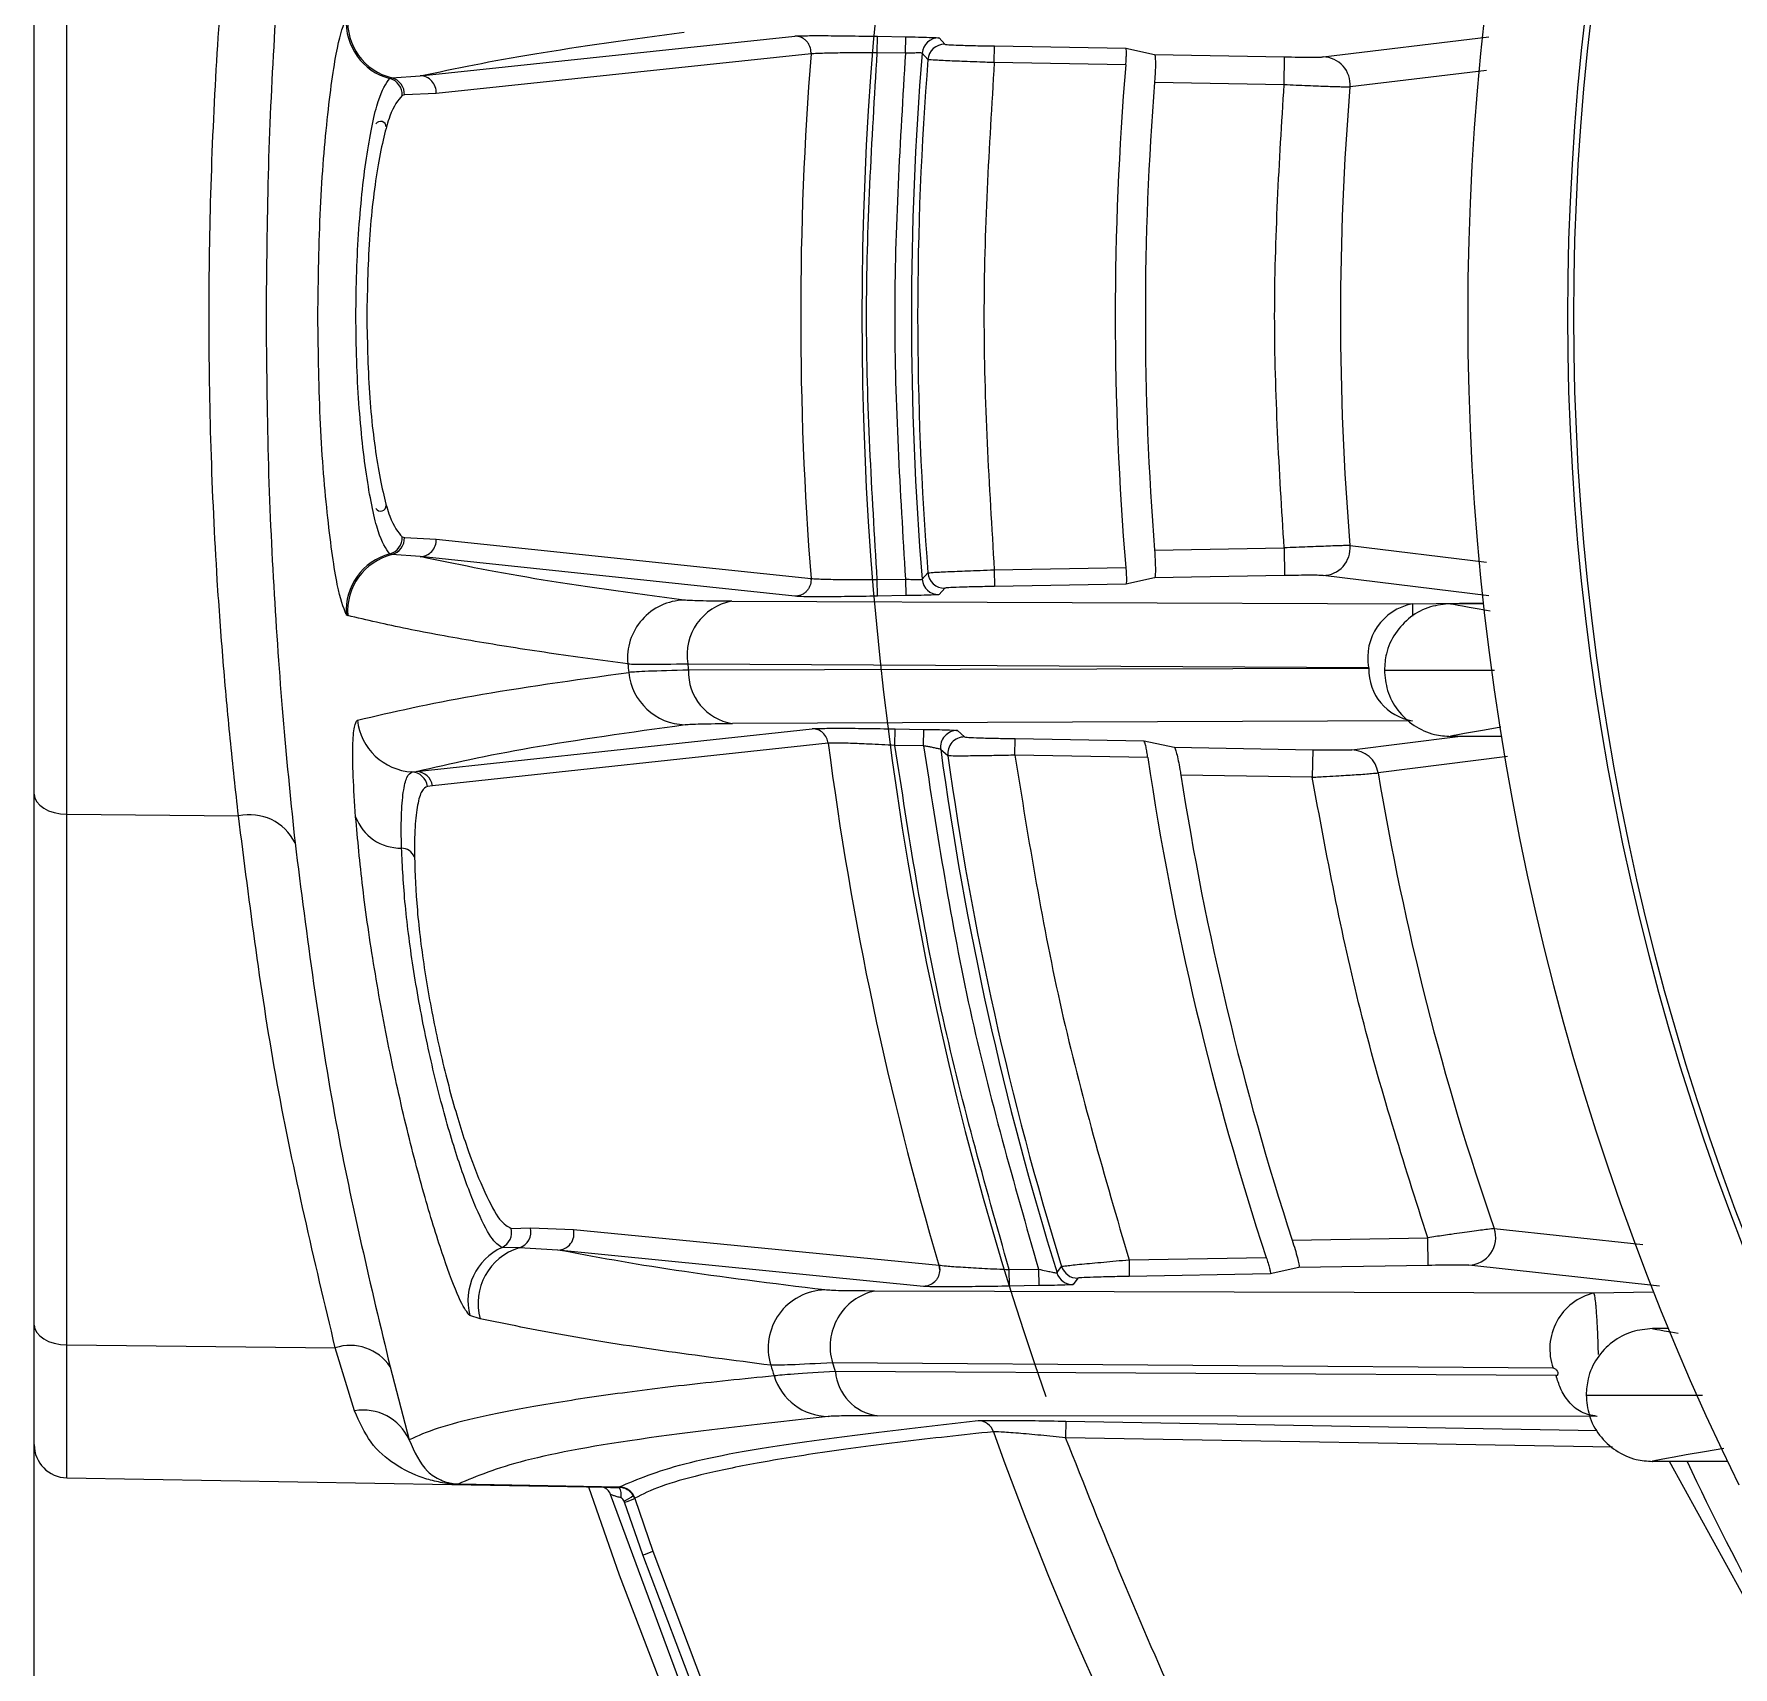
# Model space of a CAD drawing. Extents: x 6 to 134, y 3 to 97.
# Drawn here: x 125.146 to 126.683, y 40.295 to 41.772 of the extents above; entities that cross this region are included whole.
import ezdxf

# ---------------------------------------------------------------- set-up
doc = ezdxf.new("R2010")
doc.units = 0
doc.header["$MEASUREMENT"] = 0
doc.layers.add('OBJECT', color=7, linetype='CONTINUOUS')

msp = doc.modelspace()

# ---------------------------------------------------------------- linework, layer by layer
at = {"layer": 'OBJECT'}
for p, q in [((125.1466, 40.0165), (125.1466, 42.8801)), ((125.1761, 41.0662), (125.1761, 41.9668)), ((125.4956, 41.7339), (125.8346, 41.7698)), ((125.9091, 41.7547), (125.9093, 41.7697)), ((125.9093, 41.7697), (125.9348, 41.7692)), ((125.9346, 41.7543), (125.9348, 41.7692)), ((125.9649, 41.7682), (125.9701, 41.7624)), ((126.3123, 41.751), (126.4622, 41.7693)), ((125.8492, 41.7537), (125.5102, 41.718)), ((125.8492, 41.7537), (125.8493, 41.7548)), ((125.8492, 41.7548), (125.8492, 41.7537)), ((125.8492, 41.7537), (125.8492, 41.7537)), ((125.9346, 41.7543), (125.9091, 41.7547)), ((125.9549, 41.7486), (125.9496, 41.7544)), ((126.0149, 41.7459), (126.0151, 41.7609)), ((126.0151, 41.7609), (126.1339, 41.7588)), ((126.1339, 41.7588), (126.1597, 41.7531)), ((126.1597, 41.7531), (126.2775, 41.751)), ((126.277, 41.7261), (126.2775, 41.751)), ((125.4701, 41.7321), (125.4956, 41.7339)), ((126.1339, 41.7438), (126.0149, 41.7459)), ((126.4599, 41.7388), (126.3366, 41.7239)), ((125.4682, 41.7315), (125.4701, 41.7321)), ((125.5102, 41.718), (125.4814, 41.7166)), ((126.1598, 41.7281), (126.277, 41.7261)), ((125.4814, 41.7166), (125.4794, 41.7161)), ((125.4794, 41.3169), (125.4814, 41.3164)), ((125.4814, 41.3164), (125.5102, 41.315)), ((125.5102, 41.315), (125.8492, 41.2793)), ((126.1598, 41.3049), (126.277, 41.307)), ((126.277, 41.307), (126.2775, 41.282)), ((126.3366, 41.3091), (126.4599, 41.2942)), ((125.4701, 41.3009), (125.4682, 41.3015)), ((125.4956, 41.2991), (125.4701, 41.3009)), ((125.8346, 41.2632), (125.4956, 41.2991)), ((126.0149, 41.2871), (126.1339, 41.2892)), ((126.0149, 41.2871), (126.0151, 41.2721)), ((125.8493, 41.2782), (125.8492, 41.2793)), ((125.8492, 41.2793), (125.8492, 41.2782)), ((125.8492, 41.2793), (125.8492, 41.2793)), ((125.9091, 41.2783), (125.9346, 41.2788)), ((125.9093, 41.2633), (125.9091, 41.2783)), ((125.9346, 41.2788), (125.9348, 41.2638)), ((125.9496, 41.2786), (125.9549, 41.2844)), ((126.1339, 41.2742), (126.0151, 41.2721)), ((126.1597, 41.2799), (126.1339, 41.2742)), ((126.2775, 41.282), (126.1597, 41.2799)), ((126.4621, 41.2637), (126.3123, 41.282)), ((125.7774, 41.2587), (126.393, 41.2563)), ((125.9348, 41.2638), (125.9093, 41.2633)), ((125.9701, 41.2706), (125.9649, 41.2648)), ((126.393, 41.2563), (126.4571, 41.2574)), ((126.4572, 41.2565), (126.4277, 41.2565)), ((125.4289, 41.2468), (125.4302, 41.2458)), ((125.7377, 41.2021), (126.3534, 41.1987)), ((126.3535, 41.1979), (125.7383, 41.1965)), ((126.3677, 41.1965), (126.4672, 41.1965)), ((126.3931, 41.1506), (125.778, 41.1482)), ((125.4922, 41.1049), (125.8502, 41.1435)), ((125.9251, 41.1283), (125.9254, 41.1433)), ((125.9254, 41.1433), (125.9511, 41.1429)), ((125.9509, 41.1279), (125.9511, 41.1429)), ((125.9815, 41.1418), (125.9881, 41.136)), ((126.0335, 41.1195), (126.0337, 41.1345)), ((126.0337, 41.1345), (126.1503, 41.1324)), ((126.3381, 41.1244), (126.4341, 41.1365)), ((126.4733, 41.1365), (126.4277, 41.1365)), ((125.8647, 41.1304), (125.5067, 41.0918)), ((125.9509, 41.1279), (125.9251, 41.1283)), ((125.973, 41.119), (125.9664, 41.1248)), ((126.1538, 41.1174), (126.0335, 41.1195)), ((126.1503, 41.1324), (126.1776, 41.1267)), ((126.1776, 41.1267), (126.3029, 41.1245)), ((126.3029, 41.1245), (126.3024, 41.0995)), ((126.479, 41.1183), (126.3621, 41.1035)), ((125.4883, 41.1044), (125.4922, 41.1049)), ((125.5067, 41.0918), (125.5022, 41.0913)), ((126.3024, 41.0995), (126.1836, 41.1016)), ((125.1761, 41.0662), (125.3314, 41.0646)), ((125.1761, 40.5862), (125.1761, 41.0662)), ((125.578, 40.6916), (125.5954, 40.692)), ((125.5954, 40.692), (125.6344, 40.6906)), ((125.6344, 40.6906), (125.9649, 40.6583)), ((126.467, 40.6914), (126.6014, 40.6771)), ((125.5853, 40.674), (125.5697, 40.6743)), ((125.6202, 40.672), (125.5853, 40.674)), ((126.2843, 40.681), (126.4069, 40.6831)), ((126.4073, 40.6581), (126.4069, 40.6831)), ((125.9509, 40.6391), (125.6202, 40.672)), ((125.9655, 40.6541), (125.9649, 40.6584)), ((125.9649, 40.6583), (125.9649, 40.6584)), ((125.9649, 40.6583), (125.9655, 40.6541)), ((126.0716, 40.6514), (126.0758, 40.6572)), ((126.1368, 40.6632), (126.2608, 40.6653)), ((126.1368, 40.6632), (126.137, 40.6482)), ((126.4073, 40.6581), (126.2902, 40.6561)), ((126.6164, 40.6392), (126.444, 40.6582)), ((126.0284, 40.6543), (126.0549, 40.6548)), ((126.0286, 40.6393), (126.0284, 40.6543)), ((126.0549, 40.6548), (126.0551, 40.6398)), ((126.0904, 40.6466), (126.0862, 40.6408)), ((126.2645, 40.6504), (126.137, 40.6482)), ((126.2902, 40.6561), (126.2645, 40.6504)), ((126.5571, 40.6331), (125.9066, 40.6349)), ((126.0551, 40.6398), (126.0286, 40.6393)), ((126.6111, 40.634), (126.5571, 40.6331)), ((125.5499, 40.6099), (125.5407, 40.6127)), ((126.6245, 40.6009), (126.6102, 40.6009)), ((125.1761, 40.5862), (125.4189, 40.5836)), ((125.1761, 40.466), (125.1761, 40.5862)), ((125.4363, 40.5265), (125.4189, 40.5836)), ((125.4685, 40.5664), (125.4856, 40.5004)), ((126.5203, 40.5652), (125.8686, 40.5701)), ((126.523, 40.5586), (125.8712, 40.5622)), ((126.5502, 40.5409), (126.6554, 40.5409)), ((126.56, 40.5216), (125.9091, 40.5221)), ((126.0797, 40.5173), (126.0794, 40.5023)), ((126.0797, 40.5173), (126.5601, 40.5089)), ((126.574, 40.4937), (126.0794, 40.5023)), ((126.6778, 40.4809), (126.6102, 40.4809)), ((126.785, 40.1907), (126.6255, 40.4809)), ((125.1761, 40.466), (125.6636, 40.4575)), ((125.53, 40.4604), (125.6759, 40.4578)), ((125.6759, 40.4577), (125.53, 40.4603)), ((125.6757, 40.4573), (125.6759, 40.4577)), ((125.6759, 40.4578), (125.6759, 40.4577)), ((125.7335, 40.2733), (125.6678, 40.451)), ((125.6805, 40.4439), (125.6801, 40.4449)), ((125.6971, 40.3963), (125.6805, 40.4439)), ((125.6897, 40.4472), (125.6884, 40.45)), ((125.6898, 40.4476), (125.6897, 40.4472)), ((125.6897, 40.4472), (125.7062, 40.3997)), ((125.6898, 40.4476), (125.6898, 40.4476)), ((125.7423, 40.2769), (125.6971, 40.3963)), ((125.7062, 40.3997), (125.7511, 40.2806))]:
    msp.add_line(p, q, dxfattribs=at)
at = {"layer": 'OBJECT', "flags": 128}
for points in [[(126.4632, 41.2498), (126.4535, 41.2515), (126.4443, 41.2532), (126.4382, 41.2543), (126.4343, 41.255), (126.4317, 41.2555), (126.4301, 41.2558), (126.4291, 41.2561), (126.4284, 41.2562), (126.428, 41.2563), (126.4278, 41.2564), (126.4276, 41.2564), (126.4276, 41.2564), (126.4275, 41.2565), (126.4275, 41.2565), (126.4275, 41.2565), (126.4276, 41.2565), (126.4276, 41.2565), (126.4276, 41.2565), (126.4276, 41.2565), (126.4276, 41.2565), (126.4276, 41.2565), (126.4276, 41.2565), (126.4277, 41.2565), (126.4277, 41.2565), (126.4277, 41.2565), (126.4277, 41.2565), (126.4277, 41.2565)], [(126.4729, 41.1449), (126.4582, 41.1423), (126.4473, 41.1404), (126.4402, 41.1391), (126.4356, 41.1382), (126.4326, 41.1377), (126.4306, 41.1373), (126.4294, 41.137), (126.4286, 41.1368), (126.4281, 41.1367), (126.4279, 41.1367), (126.4277, 41.1366), (126.4276, 41.1366), (126.4276, 41.1365), (126.4275, 41.1365), (126.4275, 41.1365), (126.4275, 41.1365), (126.4276, 41.1365), (126.4276, 41.1365), (126.4276, 41.1365), (126.4276, 41.1365), (126.4276, 41.1365), (126.4276, 41.1365), (126.4277, 41.1365), (126.4277, 41.1365), (126.4277, 41.1365), (126.4277, 41.1365), (126.4277, 41.1365)], [(125.1466, 41.0842), (125.1472, 41.0807), (125.1489, 41.0774), (125.1516, 41.0743), (125.1552, 41.0716), (125.1597, 41.0693), (125.1648, 41.0677), (125.1703, 41.0666), (125.1761, 41.0662)], [(125.1466, 40.6042), (125.1472, 40.6007), (125.1489, 40.5974), (125.1516, 40.5943), (125.1552, 40.5916), (125.1597, 40.5893), (125.1648, 40.5877), (125.1703, 40.5866), (125.1761, 40.5862)], [(126.6334, 40.5964), (126.6267, 40.5976), (126.6207, 40.5987), (126.6167, 40.5994), (126.6142, 40.5999), (126.6126, 40.6002), (126.6115, 40.6004), (126.6109, 40.6006), (126.6105, 40.6007), (126.6102, 40.6008), (126.6101, 40.6008), (126.61, 40.6008), (126.61, 40.6008), (126.61, 40.6009), (126.61, 40.6009), (126.61, 40.6009), (126.61, 40.6009), (126.61, 40.6009), (126.6101, 40.6009), (126.6101, 40.6009), (126.6101, 40.6009), (126.6101, 40.6009), (126.6101, 40.6009), (126.6101, 40.6009), (126.6101, 40.6009), (126.6102, 40.6009), (126.6102, 40.6009)], [(126.6746, 40.4925), (126.6572, 40.4895), (126.6406, 40.4867), (126.6298, 40.4847), (126.6227, 40.4835), (126.618, 40.4826), (126.615, 40.482), (126.6131, 40.4817), (126.6119, 40.4814), (126.6111, 40.4812), (126.6106, 40.4811), (126.6103, 40.481), (126.6102, 40.481), (126.6101, 40.481), (126.61, 40.4809), (126.61, 40.4809), (126.61, 40.4809), (126.61, 40.4809), (126.61, 40.4809), (126.61, 40.4809), (126.6101, 40.4809), (126.6101, 40.4809), (126.6101, 40.4809), (126.6101, 40.4809), (126.6101, 40.4809), (126.6101, 40.4809), (126.6101, 40.4809), (126.6102, 40.4809), (126.6102, 40.4809)], [(125.7156, 40.2739), (125.676, 40.3781), (125.6483, 40.4577)]]:
    msp.add_lwpolyline(points, dxfattribs=at)
at = {"layer": 'OBJECT'}
for centre, radius, start, end in [((128.8461, 41.517), 2.3128, 152.557, 207.443), ((128.8461, 41.517), 2.3074, 152.557, 207.443), ((128.8461, 41.517), 2.4031, 153.8964, 206.1036), ((128.8466, 41.5165), 2.9515, 160.6731, 199.3269), ((125.4815, 41.7825), 0.0527, 175.9382, 255.478), ((125.4826, 41.7831), 0.0525, 175.5223, 256.2381), ((125.9646, 41.7532), 0.015, 89.0187, 175.2858), ((128.8466, 41.5165), 3.0068, 175.4759, 184.5241), ((128.8466, 41.5165), 3.0068, 175.4759, 184.5241), ((128.8466, 41.5165), 2.9067, 175.3046, 184.6954), ((128.8466, 41.5165), 2.901, 175.4106, 184.5894), ((125.9698, 41.7474), 0.015, 89.0188, 175.3917), ((126.3117, 41.726), 0.025, 355.2586, 88.6234), ((125.4952, 41.719), 0.015, 356.4749, 88.5435), ((128.8466, 41.5165), 2.7223, 175.2106, 184.7894), ((125.4643, 41.7169), 0.0151, 357.1816, 74.829), ((125.4664, 41.7175), 0.015, 356.4507, 75.914), ((128.8466, 41.5165), 2.6951, 175.497, 184.503), ((128.8466, 41.5165), 2.5186, 175.2757, 184.7243), ((125.4599, 41.6877), 0.005, 0, 147.4319), ((125.4599, 41.3453), 0.005, 212.5681, 0), ((125.4643, 41.3161), 0.0151, 285.171, 2.8184), ((125.4664, 41.3155), 0.015, 284.086, 3.5493), ((125.4952, 41.314), 0.015, 271.4565, 3.5251), ((126.3117, 41.307), 0.025, 271.3766, 4.7414), ((125.4815, 41.2505), 0.0527, 104.522, 184.0618), ((125.4826, 41.2499), 0.0525, 103.7619, 184.4777), ((125.9646, 41.2798), 0.015, 184.7142, 270.9813), ((125.9698, 41.2856), 0.015, 184.6083, 270.9812), ((125.7357, 41.2073), 0.0525, 91.3644, 185.6755), ((125.7863, 41.2103), 0.0492, 100.3884, 189.5394), ((126.4021, 41.2077), 0.0495, 100.6002, 190.4822), ((128.8466, 41.5165), 3.1787, 185.6762, 185.8165), ((128.8466, 41.5165), 3.1248, 185.7738, 185.8783), ((125.7854, 41.1947), 0.0471, 177.8395, 260.9475), ((126.4003, 41.1969), 0.0468, 178.7192, 261.0743), ((125.7364, 41.1995), 0.0524, 185.6748, 268.6971), ((125.4912, 41.1568), 0.0525, 186.1134, 266.8307), ((125.9813, 41.1268), 0.015, 89.0247, 187.7194), ((125.9878, 41.121), 0.015, 89.0248, 187.8511), ((128.8466, 41.5165), 3.0068, 187.3777, 196.5831), ((128.8466, 41.5165), 3.0068, 187.3777, 196.5831), ((128.8466, 41.5165), 2.9067, 187.7442, 197.3155), ((128.8466, 41.5165), 2.901, 187.876, 197.2309), ((126.3375, 41.0995), 0.0249, 9.2356, 88.6976), ((125.4874, 41.0895), 0.0149, 6.984, 86.563), ((125.4919, 41.0899), 0.0149, 6.9991, 88.6154), ((128.8466, 41.5165), 2.7223, 188.4312, 198.2199), ((128.8466, 41.5165), 2.5186, 189.4377, 199.1243), ((128.8466, 41.5165), 2.6951, 188.8556, 198.0596), ((125.3415, 41.02), 0.0457, 26.2357, 102.7698), ((125.4779, 41.0788), 0.0433, 200.2317, 271.1563), ((125.4783, 41.0221), 0.0134, 24.0684, 87.8148), ((125.5634, 40.688), 0.015, 294.9112, 14.0509), ((125.5808, 40.6884), 0.015, 287.3194, 14.1892), ((125.6198, 40.6869), 0.015, 271.5632, 14.2876), ((126.4434, 40.6833), 0.025, 271.5012, 18.9277), ((125.5915, 40.6264), 0.0526, 114.466, 195.1019), ((125.6006, 40.6237), 0.0526, 106.946, 195.2621), ((126.0901, 40.6616), 0.015, 197.2453, 270.9857), ((126.0859, 40.6558), 0.015, 197.33, 270.9857), ((125.8629, 40.5834), 0.0525, 91.4583, 197.2011), ((125.9176, 40.5849), 0.0512, 102.3925, 196.906), ((126.5692, 40.5826), 0.0519, 103.4064, 199.6374), ((125.4324, 40.5427), 0.0431, 33.2467, 108.3211), ((128.8466, 41.5165), 3.1787, 197.364, 197.5454), ((128.8466, 41.5165), 3.1248, 197.6308, 197.7829), ((125.8657, 40.5737), 0.0523, 197.2327, 268.7602), ((125.9153, 40.566), 0.0443, 184.981, 261.9458), ((125.4442, 40.4819), 0.0454, 24.1451, 100.0652), ((126, 40.5028), 0.0149, 19.2765, 88.7721), ((128.8466, 41.5165), 3.0068, 199.6027, 266.1975), ((125.1766, 40.496), 0.03, 180, 269), ((128.8466, 41.5165), 2.4363, 205.1561, 212.7431), ((125.5265, 40.4603), 0.00343, 359.3626, 0.6374), ((125.6584, 40.4478), 0.00997, 18.5647, 76.7244), ((125.6629, 40.4502), 0.0147, 350.9733, 29.3085), ((125.6756, 40.4428), 0.015, 18.7112, 88.9754), ((125.6756, 40.4427), 0.015, 18.8099, 88.9938), ((125.6086, 40.5709), 0.1449, 299.5825, 303.4173), ((125.61, 40.6592), 0.2265, 288.1536, 290.5988), ((125.6265, 40.6015), 0.217, 288.9927, 291.5462)]:
    msp.add_arc(centre, radius, start, end, dxfattribs=at)
for points, knots in [([(125.3825, 41.9928), (125.3789, 41.9577), (125.3717, 41.8873), (125.3632, 41.7689), (125.3574, 41.6445), (125.3567, 41.5592), (125.3563, 41.5165)], [0, 0, 0, 0, 0.2502293, 0.5008815, 0.7498238, 1, 1, 1, 1]), ([(125.3314, 41.0646), (125.3288, 41.0876), (125.3239, 41.1321), (125.3174, 41.204), (125.311, 41.2912), (125.3061, 41.3956), (125.3041, 41.516), (125.3061, 41.6365), (125.3116, 41.7546), (125.3204, 41.868), (125.3277, 41.935), (125.3314, 41.9684)], [0, 0, 0, 0, 0.08716, 0.168378, 0.249872, 0.377197, 0.499566, 0.621999, 0.749352, 0.874781, 1, 1, 1, 1]), ([(125.4031, 41.5165), (125.4036, 41.5498), (125.4046, 41.6165), (125.4118, 41.7025), (125.421, 41.7664), (125.4263, 41.7796), (125.4289, 41.7862)], [0, 0, 0, 0, 0.2499296, 0.4998857, 0.7499187, 1, 1, 1, 1]), ([(125.4956, 41.7339), (125.5276, 41.7406), (125.5917, 41.754), (125.6869, 41.7669), (125.7344, 41.7733)], [0, 0, 0, 0, 0.500229, 1, 1, 1, 1]), ([(125.8346, 41.7698), (125.8367, 41.77), (125.8408, 41.7702), (125.8584, 41.7703), (125.882, 41.7701), (125.9002, 41.7698), (125.9093, 41.7697)], [0, 0, 0, 0, 0.249768, 0.499525, 0.74928, 1, 1, 1, 1]), ([(125.8492, 41.7548), (125.849, 41.7567), (125.8487, 41.7596), (125.8469, 41.7631), (125.845, 41.7655), (125.8426, 41.7674), (125.8393, 41.7693), (125.8364, 41.7696), (125.8346, 41.7698)], [0, 0, 0, 0, 0.242728, 0.372403, 0.504163, 0.635317, 0.763246, 1, 1, 1, 1]), ([(125.9348, 41.7692), (125.9387, 41.7692), (125.9465, 41.769), (125.9564, 41.7687), (125.9633, 41.7684), (125.9643, 41.7683), (125.9649, 41.7682)], [0, 0, 0, 0, 0.250044, 0.499886, 0.749259, 1, 1, 1, 1]), ([(125.9091, 41.7547), (125.9018, 41.7547), (125.8872, 41.7547), (125.868, 41.7545), (125.854, 41.7541), (125.8507, 41.7538), (125.8492, 41.7537)], [0, 0, 0, 0, 0.250493, 0.500021, 0.76271, 1, 1, 1, 1]), ([(125.9496, 41.7544), (125.9494, 41.7545), (125.9489, 41.7546), (125.9455, 41.7546), (125.9415, 41.7545), (125.9378, 41.7544), (125.9357, 41.7543), (125.9346, 41.7543)], [0, 0, 0, 0, 0.247049, 0.499453, 0.726375, 0.857452, 1, 1, 1, 1]), ([(126.0149, 41.7459), (126.0105, 41.746), (126.0021, 41.7463), (125.9873, 41.7469), (125.9714, 41.7475), (125.9579, 41.7482), (125.9559, 41.7485), (125.9549, 41.7486)], [0, 0, 0, 0, 0.140047, 0.270376, 0.500938, 0.75227, 1, 1, 1, 1]), ([(125.9701, 41.7624), (125.9709, 41.7623), (125.9724, 41.7621), (125.9828, 41.7616), (125.9976, 41.7612), (126.0093, 41.761), (126.0151, 41.7609)], [0, 0, 0, 0, 0.249981, 0.499765, 0.749448, 1, 1, 1, 1]), ([(126.1339, 41.7438), (126.134, 41.7455), (126.1342, 41.7488), (126.1344, 41.7533), (126.1344, 41.7567), (126.1342, 41.7585), (126.134, 41.7587), (126.1339, 41.7588)], [0, 0, 0, 0, 0.216296, 0.432618, 0.648381, 0.864066, 1, 1, 1, 1]), ([(126.1597, 41.7531), (126.1599, 41.7528), (126.1604, 41.7521), (126.1606, 41.7477), (126.1606, 41.7413), (126.1603, 41.7343), (126.1599, 41.7298), (126.1598, 41.7281)], [0, 0, 0, 0, 0.216943, 0.433921, 0.650102, 0.865822, 1, 1, 1, 1]), ([(126.2775, 41.751), (126.2817, 41.751), (126.2902, 41.7508), (126.3011, 41.7508), (126.3094, 41.7508), (126.3113, 41.7509), (126.3123, 41.751)], [0, 0, 0, 0, 0.250009, 0.499959, 0.749586, 1, 1, 1, 1]), ([(125.4682, 41.3015), (125.4647, 41.3064), (125.4577, 41.3163), (125.4472, 41.3668), (125.4395, 41.4357), (125.4367, 41.5166), (125.4395, 41.5974), (125.4472, 41.6663), (125.4578, 41.7167), (125.4647, 41.7266), (125.4682, 41.7315)], [0, 0, 0, 0, 0.125649, 0.250726, 0.375502, 0.500091, 0.624668, 0.749422, 0.874515, 1, 1, 1, 1]), ([(126.277, 41.7261), (126.2843, 41.7257), (126.2988, 41.7251), (126.3174, 41.7244), (126.3316, 41.724), (126.3349, 41.7239), (126.3366, 41.7239)], [0, 0, 0, 0, 0.249952, 0.499907, 0.745029, 1, 1, 1, 1]), ([(125.4794, 41.7161), (125.4756, 41.7117), (125.4682, 41.7029), (125.4573, 41.6563), (125.449, 41.5921), (125.4479, 41.5417), (125.4474, 41.5165)], [0, 0, 0, 0, 0.2506808, 0.5009351, 0.7506454, 1, 1, 1, 1]), ([(125.3563, 41.5165), (125.3567, 41.4739), (125.3574, 41.3885), (125.3632, 41.2641), (125.3717, 41.1455), (125.3789, 41.0753), (125.3825, 41.0402)], [0, 0, 0, 0, 0.249549, 0.499969, 0.749833, 1, 1, 1, 1]), ([(125.4289, 41.2468), (125.4262, 41.2534), (125.421, 41.2666), (125.4118, 41.3306), (125.4046, 41.4166), (125.4036, 41.4832), (125.4031, 41.5165)], [0, 0, 0, 0, 0.250566, 0.500351, 0.750175, 1, 1, 1, 1]), ([(125.4474, 41.5165), (125.4479, 41.4913), (125.449, 41.4409), (125.4573, 41.3767), (125.4681, 41.3302), (125.4756, 41.3213), (125.4794, 41.3169)], [0, 0, 0, 0, 0.2492908, 0.4989524, 0.7490839, 1, 1, 1, 1]), ([(126.1598, 41.3049), (126.16, 41.3021), (126.1604, 41.2965), (126.1606, 41.289), (126.1606, 41.2834), (126.1602, 41.2804), (126.1599, 41.28), (126.1597, 41.2799)], [0, 0, 0, 0, 0.216322, 0.432667, 0.648513, 0.864294, 1, 1, 1, 1]), ([(126.3366, 41.3091), (126.3351, 41.3091), (126.3319, 41.3091), (126.3179, 41.3086), (126.2988, 41.3079), (126.2843, 41.3073), (126.277, 41.307)], [0, 0, 0, 0, 0.235024, 0.499888, 0.74993, 1, 1, 1, 1]), ([(125.7344, 41.2597), (125.6869, 41.2662), (125.5917, 41.279), (125.5276, 41.2924), (125.4956, 41.2991)], [0, 0, 0, 0, 0.499771, 1, 1, 1, 1]), ([(125.9549, 41.2844), (125.9559, 41.2845), (125.9579, 41.2848), (125.9715, 41.2855), (125.9874, 41.2861), (126.0022, 41.2867), (126.0105, 41.287), (126.0149, 41.2871)], [0, 0, 0, 0, 0.247956, 0.499511, 0.729887, 0.860094, 1, 1, 1, 1]), ([(126.1339, 41.2892), (126.134, 41.2875), (126.1342, 41.2842), (126.1344, 41.2797), (126.1344, 41.2763), (126.1342, 41.2745), (126.134, 41.2743), (126.1339, 41.2742)], [0, 0, 0, 0, 0.216296, 0.432617, 0.64838, 0.864065, 1, 1, 1, 1]), ([(125.8493, 41.2782), (125.8491, 41.2763), (125.8487, 41.2734), (125.8469, 41.2699), (125.845, 41.2675), (125.8426, 41.2656), (125.8393, 41.2637), (125.8365, 41.2634), (125.8346, 41.2632)], [0, 0, 0, 0, 0.242732, 0.372412, 0.504175, 0.635331, 0.763259, 1, 1, 1, 1]), ([(125.8492, 41.2793), (125.8507, 41.2792), (125.854, 41.2789), (125.868, 41.2785), (125.8872, 41.2783), (125.9018, 41.2783), (125.9091, 41.2783)], [0, 0, 0, 0, 0.237322, 0.500074, 0.750006, 1, 1, 1, 1]), ([(125.9346, 41.2788), (125.9357, 41.2787), (125.9378, 41.2786), (125.9415, 41.2785), (125.9455, 41.2784), (125.9489, 41.2784), (125.9494, 41.2785), (125.9496, 41.2786)], [0, 0, 0, 0, 0.142656, 0.273844, 0.500996, 0.753142, 1, 1, 1, 1]), ([(126.0151, 41.2721), (126.0093, 41.272), (125.9976, 41.2718), (125.9828, 41.2714), (125.9724, 41.2709), (125.9709, 41.2707), (125.9701, 41.2706)], [0, 0, 0, 0, 0.2499947, 0.4997873, 0.749466, 1, 1, 1, 1]), ([(126.3123, 41.282), (126.3113, 41.2821), (126.3094, 41.2822), (126.3012, 41.2822), (126.2902, 41.2822), (126.2817, 41.282), (126.2775, 41.282)], [0, 0, 0, 0, 0.249996, 0.499942, 0.749548, 1, 1, 1, 1]), ([(125.7774, 41.2587), (125.7666, 41.2588), (125.7452, 41.259), (125.738, 41.2595), (125.7344, 41.2597)], [0, 0, 0, 0, 0.501585, 1, 1, 1, 1]), ([(125.9093, 41.2633), (125.9002, 41.2632), (125.882, 41.2629), (125.8584, 41.2627), (125.8408, 41.2628), (125.8367, 41.263), (125.8346, 41.2632)], [0, 0, 0, 0, 0.250086, 0.50011, 0.750077, 1, 1, 1, 1]), ([(125.9649, 41.2648), (125.9644, 41.2647), (125.9633, 41.2646), (125.9564, 41.2643), (125.9465, 41.264), (125.9387, 41.2638), (125.9348, 41.2638)], [0, 0, 0, 0, 0.250028, 0.49986, 0.749222, 1, 1, 1, 1]), ([(126.4277, 41.2565), (126.4215, 41.2559), (126.4085, 41.2548), (126.3907, 41.2451), (126.3768, 41.2303), (126.3689, 41.2131), (126.368, 41.2014), (126.3677, 41.1965)], [0, 0, 0, 0, 0.1983398, 0.4129718, 0.6270882, 0.8431282, 1, 1, 1, 1]), ([(126.393, 41.2563), (126.393, 41.2559), (126.3931, 41.255), (126.3931, 41.2507), (126.3931, 41.2467), (126.3932, 41.2452)], [0, 0, 0, 0, 0.409023, 0.788596, 1, 1, 1, 1]), ([(125.6835, 41.2021), (125.6592, 41.2054), (125.6093, 41.2121), (125.543, 41.2226), (125.4811, 41.2339), (125.4474, 41.2418), (125.4302, 41.2458)], [0, 0, 0, 0, 0.22962, 0.472827, 0.72962, 1, 1, 1, 1]), ([(125.6835, 41.2021), (125.6879, 41.2019), (125.6968, 41.2016), (125.7239, 41.202), (125.7377, 41.2021)], [0, 0, 0, 0, 0.4885277, 1, 1, 1, 1]), ([(125.7383, 41.1965), (125.7247, 41.1961), (125.6976, 41.1954), (125.6887, 41.1947), (125.6843, 41.1944)], [0, 0, 0, 0, 0.5034059, 1, 1, 1, 1]), ([(126.3534, 41.1987), (126.3535, 41.1987), (126.3535, 41.1986), (126.3536, 41.1986), (126.3537, 41.1985), (126.3537, 41.1984), (126.3538, 41.1983), (126.3538, 41.1982), (126.3538, 41.1982), (126.3538, 41.1981), (126.3537, 41.198), (126.3537, 41.198), (126.3536, 41.1979), (126.3536, 41.1979), (126.3535, 41.1979)], [0, 0, 0, 0, 0.148715, 0.270423, 0.325985, 0.381078, 0.499318, 0.560288, 0.614892, 0.666468, 0.718939, 0.776042, 0.840716, 1, 1, 1, 1]), ([(126.3677, 41.1965), (126.3683, 41.1903), (126.3694, 41.1773), (126.3791, 41.1596), (126.3939, 41.1456), (126.4111, 41.1377), (126.4228, 41.1369), (126.4277, 41.1365)], [0, 0, 0, 0, 0.19834, 0.412972, 0.627088, 0.843128, 1, 1, 1, 1]), ([(125.439, 41.1512), (125.471, 41.1587), (125.5346, 41.1734), (125.6346, 41.1874), (125.6843, 41.1944)], [0, 0, 0, 0, 0.50338, 1, 1, 1, 1]), ([(125.4373, 41.0638), (125.4364, 41.0766), (125.4348, 41.102), (125.4346, 41.129), (125.4359, 41.1472), (125.438, 41.1499), (125.439, 41.1512)], [0, 0, 0, 0, 0.251428, 0.50031, 0.75055, 1, 1, 1, 1]), ([(125.4922, 41.1049), (125.5238, 41.1121), (125.5871, 41.1265), (125.6858, 41.1403), (125.7352, 41.1472)], [0, 0, 0, 0, 0.499931, 1, 1, 1, 1]), ([(125.7352, 41.1472), (125.7388, 41.1474), (125.7458, 41.1479), (125.7673, 41.1481), (125.778, 41.1482)], [0, 0, 0, 0, 0.501551, 1, 1, 1, 1]), ([(125.8502, 41.1435), (125.8523, 41.1436), (125.8564, 41.1438), (125.8742, 41.1439), (125.8979, 41.1438), (125.9162, 41.1435), (125.9254, 41.1433)], [0, 0, 0, 0, 0.249736, 0.499485, 0.749259, 1, 1, 1, 1]), ([(125.8647, 41.1304), (125.8643, 41.1321), (125.8635, 41.1356), (125.8601, 41.1399), (125.8555, 41.1429), (125.8519, 41.1433), (125.8502, 41.1435)], [0, 0, 0, 0, 0.241914, 0.5, 0.758086, 1, 1, 1, 1]), ([(125.9511, 41.1429), (125.955, 41.1428), (125.9629, 41.1427), (125.9728, 41.1424), (125.9799, 41.1421), (125.981, 41.1419), (125.9815, 41.1418)], [0, 0, 0, 0, 0.250073, 0.499952, 0.749382, 1, 1, 1, 1]), ([(125.9881, 41.136), (125.9889, 41.1359), (125.9905, 41.1357), (126.0011, 41.1352), (126.0161, 41.1348), (126.0278, 41.1346), (126.0337, 41.1345)], [0, 0, 0, 0, 0.249936, 0.49971, 0.749414, 1, 1, 1, 1]), ([(125.9251, 41.1283), (125.917, 41.1287), (125.9024, 41.1295), (125.8835, 41.1303), (125.8696, 41.1306), (125.8663, 41.1305), (125.8647, 41.1304)], [0, 0, 0, 0, 0.275543, 0.500051, 0.755367, 1, 1, 1, 1]), ([(125.9664, 41.1248), (125.9661, 41.1249), (125.9658, 41.1251), (125.9637, 41.1255), (125.9614, 41.126), (125.9584, 41.1266), (125.9547, 41.1273), (125.9522, 41.1277), (125.9509, 41.1279)], [0, 0, 0, 0, 0.237394, 0.365479, 0.499845, 0.685089, 0.826416, 1, 1, 1, 1]), ([(126.0335, 41.1195), (126.0285, 41.1194), (126.0206, 41.1192), (126.0058, 41.119), (125.9932, 41.1188), (125.983, 41.1187), (125.9754, 41.1188), (125.9739, 41.1189), (125.973, 41.119)], [0, 0, 0, 0, 0.160615, 0.251042, 0.500138, 0.632037, 0.759464, 1, 1, 1, 1]), ([(126.1538, 41.1174), (126.1535, 41.1191), (126.153, 41.1225), (126.1521, 41.1271), (126.1512, 41.1305), (126.1506, 41.1322), (126.1504, 41.1324), (126.1503, 41.1324)], [0, 0, 0, 0, 0.220977, 0.441916, 0.66351, 0.883731, 1, 1, 1, 1]), ([(126.1776, 41.1267), (126.1779, 41.1264), (126.1785, 41.1257), (126.1798, 41.1212), (126.1813, 41.1148), (126.1826, 41.1078), (126.1833, 41.1033), (126.1836, 41.1016)], [0, 0, 0, 0, 0.215818, 0.431529, 0.649866, 0.870927, 1, 1, 1, 1]), ([(126.3029, 41.1245), (126.3071, 41.1244), (126.3156, 41.1243), (126.3268, 41.1242), (126.3351, 41.1243), (126.3371, 41.1244), (126.3381, 41.1244)], [0, 0, 0, 0, 0.250059, 0.50002, 0.749737, 1, 1, 1, 1]), ([(125.4788, 41.0355), (125.4786, 41.0457), (125.4784, 41.0658), (125.4802, 41.0871), (125.4835, 41.1013), (125.4867, 41.1034), (125.4883, 41.1044)], [0, 0, 0, 0, 0.251034, 0.499842, 0.750237, 1, 1, 1, 1]), ([(126.3024, 41.0995), (126.3068, 41.0998), (126.315, 41.1003), (126.3289, 41.1011), (126.3438, 41.102), (126.3573, 41.103), (126.3605, 41.1034), (126.3621, 41.1035)], [0, 0, 0, 0, 0.150499, 0.284211, 0.500576, 0.757156, 1, 1, 1, 1]), ([(125.5022, 41.0913), (125.5005, 41.0904), (125.4969, 41.0885), (125.4931, 41.0754), (125.4907, 41.0557), (125.4905, 41.037), (125.4905, 41.0276)], [0, 0, 0, 0, 0.249686, 0.500038, 0.748854, 1, 1, 1, 1]), ([(125.4189, 40.5836), (125.4, 40.6631), (125.362, 40.8225), (125.3416, 40.9838), (125.3314, 41.0646)], [0, 0, 0, 0, 0.498789, 1, 1, 1, 1]), ([(125.5407, 40.6127), (125.5382, 40.6157), (125.5331, 40.6217), (125.519, 40.658), (125.5024, 40.7099), (125.4847, 40.7756), (125.468, 40.8497), (125.4538, 40.9267), (125.4429, 41.0019), (125.4392, 41.0432), (125.4373, 41.0638)], [0, 0, 0, 0, 0.125398, 0.250033, 0.374937, 0.500006, 0.625107, 0.75017, 0.875155, 1, 1, 1, 1]), ([(125.3825, 41.0402), (125.3933, 40.9554), (125.4135, 40.7966), (125.451, 40.6396), (125.4685, 40.5664)], [0, 0, 0, 0, 0.533731, 1, 1, 1, 1]), ([(125.5697, 40.6743), (125.5666, 40.6763), (125.5605, 40.6802), (125.5464, 40.7084), (125.5309, 40.7494), (125.5152, 40.8019), (125.5009, 40.8617), (125.4894, 40.9242), (125.4814, 40.9854), (125.4796, 41.0188), (125.4788, 41.0355)], [0, 0, 0, 0, 0.125945, 0.251061, 0.37591, 0.500546, 0.625122, 0.749825, 0.874777, 1, 1, 1, 1]), ([(125.4905, 41.0276), (125.4911, 41.0121), (125.4922, 40.981), (125.4994, 40.9238), (125.5102, 40.8652), (125.5239, 40.8092), (125.5391, 40.7603), (125.5543, 40.7223), (125.5683, 40.6966), (125.5747, 40.6933), (125.578, 40.6916)], [0, 0, 0, 0, 0.1248515, 0.2496701, 0.3745086, 0.4994314, 0.6244738, 0.7495868, 0.8746189, 1, 1, 1, 1]), ([(126.467, 40.6914), (126.4654, 40.6912), (126.4621, 40.6909), (126.4478, 40.6889), (126.4328, 40.6868), (126.4189, 40.6849), (126.4117, 40.6838), (126.4069, 40.6831)], [0, 0, 0, 0, 0.239221, 0.499413, 0.749031, 0.83492, 1, 1, 1, 1]), ([(126.2843, 40.681), (126.2852, 40.6781), (126.287, 40.6724), (126.2891, 40.6648), (126.2904, 40.6592), (126.2906, 40.6565), (126.2903, 40.6562), (126.2902, 40.6561)], [0, 0, 0, 0, 0.226997, 0.454289, 0.67365, 0.882634, 1, 1, 1, 1]), ([(125.8616, 40.6359), (125.8144, 40.6417), (125.7199, 40.6535), (125.6535, 40.6658), (125.6202, 40.672)], [0, 0, 0, 0, 0.498752, 1, 1, 1, 1]), ([(125.9649, 40.6584), (125.9667, 40.6581), (125.9703, 40.6576), (125.9856, 40.6566), (126.0058, 40.6554), (126.0208, 40.6547), (126.0284, 40.6543)], [0, 0, 0, 0, 0.239396, 0.499824, 0.74984, 1, 1, 1, 1]), ([(126.0758, 40.6572), (126.0767, 40.6573), (126.0782, 40.6576), (126.086, 40.6585), (126.0963, 40.6595), (126.1133, 40.6611), (126.1289, 40.6625), (126.1368, 40.6632)], [0, 0, 0, 0, 0.243738, 0.370645, 0.50077, 0.750266, 1, 1, 1, 1]), ([(126.2608, 40.6653), (126.2614, 40.6636), (126.2625, 40.6602), (126.2638, 40.6556), (126.2645, 40.6523), (126.2647, 40.6507), (126.2645, 40.6505), (126.2645, 40.6504)], [0, 0, 0, 0, 0.227054, 0.454411, 0.673658, 0.882513, 1, 1, 1, 1]), ([(126.444, 40.6582), (126.443, 40.6583), (126.4408, 40.6584), (126.4319, 40.6584), (126.4204, 40.6583), (126.4117, 40.6582), (126.4073, 40.6581)], [0, 0, 0, 0, 0.249808, 0.499704, 0.749175, 1, 1, 1, 1]), ([(125.9655, 40.6541), (125.9653, 40.6521), (125.965, 40.6492), (125.963, 40.6456), (125.9605, 40.6426), (125.9564, 40.6398), (125.9527, 40.6393), (125.9509, 40.6391)], [0, 0, 0, 0, 0.251214, 0.38334, 0.515969, 0.770807, 1, 1, 1, 1]), ([(126.0549, 40.6548), (126.0572, 40.6542), (126.0613, 40.6533), (126.0659, 40.6523), (126.0686, 40.6518), (126.0703, 40.6515), (126.0714, 40.6513), (126.0716, 40.6513), (126.0716, 40.6514)], [0, 0, 0, 0, 0.289501, 0.499702, 0.63435, 0.761751, 0.883155, 1, 1, 1, 1]), ([(126.137, 40.6482), (126.1311, 40.6481), (126.1192, 40.6478), (126.1038, 40.6474), (126.0949, 40.647), (126.091, 40.6468), (126.0906, 40.6467), (126.0904, 40.6466)], [0, 0, 0, 0, 0.249796, 0.499323, 0.748641, 0.874246, 1, 1, 1, 1]), ([(125.9066, 40.6349), (125.8954, 40.635), (125.8731, 40.6351), (125.8654, 40.6356), (125.8616, 40.6359)], [0, 0, 0, 0, 0.501562, 1, 1, 1, 1]), ([(126.0286, 40.6393), (126.0193, 40.6392), (126.0007, 40.6389), (125.9763, 40.6387), (125.9576, 40.6387), (125.9531, 40.639), (125.9509, 40.6391)], [0, 0, 0, 0, 0.2501394, 0.5001554, 0.7500808, 1, 1, 1, 1]), ([(126.0862, 40.6408), (126.0861, 40.6408), (126.0858, 40.6407), (126.0832, 40.6405), (126.0773, 40.6403), (126.067, 40.64), (126.0591, 40.6398), (126.0551, 40.6398)], [0, 0, 0, 0, 0.125386, 0.250871, 0.500275, 0.749234, 1, 1, 1, 1]), ([(126.5613, 40.5774), (126.5611, 40.5843), (126.5608, 40.5952), (126.5602, 40.6068), (126.5598, 40.6125), (126.5596, 40.6152), (126.5595, 40.6166), (126.5595, 40.6173), (126.5594, 40.6176), (126.5594, 40.6178), (126.5594, 40.6178), (126.5594, 40.6179), (126.5594, 40.6179), (126.5594, 40.6179), (126.5594, 40.6179), (126.5594, 40.6179), (126.5594, 40.6179), (126.5594, 40.6179), (126.5594, 40.6179), (126.5593, 40.6196), (126.5589, 40.6239), (126.5581, 40.6308), (126.5575, 40.6322), (126.5571, 40.6331)], [0, 0, 0, 0, 0.239331, 0.376213, 0.448938, 0.486362, 0.505338, 0.514892, 0.519685, 0.522086, 0.523287, 0.523888, 0.524189, 0.524339, 0.524414, 0.524452, 0.524471, 0.52448, 0.524485, 0.524489, 0.607251, 0.760495, 1, 1, 1, 1]), ([(125.8128, 40.5678), (125.7792, 40.5722), (125.71, 40.5811), (125.6216, 40.5951), (125.5742, 40.6049), (125.5499, 40.6099)], [0, 0, 0, 0, 0.315, 0.648332, 1, 1, 1, 1]), ([(126.6102, 40.6009), (126.6039, 40.6003), (126.591, 40.5992), (126.5732, 40.5895), (126.5592, 40.5747), (126.5513, 40.5575), (126.5505, 40.5458), (126.5502, 40.5409)], [0, 0, 0, 0, 0.19834, 0.412972, 0.627088, 0.843128, 1, 1, 1, 1]), ([(125.8686, 40.5701), (125.8545, 40.5693), (125.8268, 40.5678), (125.8174, 40.5678), (125.8128, 40.5678)], [0, 0, 0, 0, 0.50905, 1, 1, 1, 1]), ([(126.523, 40.5586), (126.5234, 40.5586), (126.5239, 40.5587), (126.5244, 40.5591), (126.5247, 40.5596), (126.5248, 40.5602), (126.5248, 40.5609), (126.5246, 40.5616), (126.5242, 40.5625), (126.5234, 40.5636), (126.5224, 40.5644), (126.5213, 40.565), (126.5206, 40.5651), (126.5203, 40.5652)], [0, 0, 0, 0, 0.135755, 0.19461, 0.25085, 0.311579, 0.375121, 0.438063, 0.500884, 0.619797, 0.750916, 0.873674, 1, 1, 1, 1]), ([(125.8158, 40.5582), (125.7879, 40.5554), (125.7311, 40.5496), (125.659, 40.5403), (125.5974, 40.5307), (125.5479, 40.5209), (125.5095, 40.5109), (125.4936, 40.5039), (125.4856, 40.5004)], [0, 0, 0, 0, 0.161143, 0.327799, 0.499972, 0.664532, 0.831207, 1, 1, 1, 1]), ([(125.8712, 40.5622), (125.8571, 40.5613), (125.8294, 40.5596), (125.8203, 40.5587), (125.8158, 40.5582)], [0, 0, 0, 0, 0.506802, 1, 1, 1, 1]), ([(126.5598, 40.5216), (126.555, 40.5225), (126.5457, 40.5241), (126.5344, 40.534), (126.5268, 40.5459), (126.5242, 40.5546), (126.523, 40.5586)], [0, 0, 0, 0, 0.2951, 0.569758, 0.806962, 1, 1, 1, 1]), ([(126.5502, 40.5409), (126.5507, 40.5347), (126.5519, 40.5217), (126.5615, 40.5039), (126.5764, 40.49), (126.5935, 40.4821), (126.6052, 40.4812), (126.6102, 40.4809)], [0, 0, 0, 0, 0.1983398, 0.4129718, 0.6270882, 0.8431282, 1, 1, 1, 1]), ([(125.53, 40.4603), (125.5295, 40.4603), (125.5285, 40.4603), (125.5265, 40.4604), (125.5233, 40.4606), (125.5184, 40.4611), (125.5097, 40.4626), (125.4936, 40.4669), (125.4724, 40.4774), (125.4496, 40.4967), (125.4408, 40.5166), (125.4363, 40.5265)], [0, 0, 0, 0, 0.006485, 0.013721, 0.031594, 0.062973, 0.125806, 0.251401, 0.500146, 0.748658, 1, 1, 1, 1]), ([(125.8646, 40.5215), (125.8072, 40.5151), (125.6925, 40.5022), (125.581, 40.4818), (125.547, 40.4675), (125.53, 40.4604)], [0, 0, 0, 0, 0.333112, 0.666662, 1, 1, 1, 1]), ([(125.9091, 40.5221), (125.898, 40.5221), (125.8757, 40.5221), (125.8683, 40.5217), (125.8646, 40.5215)], [0, 0, 0, 0, 0.498689, 1, 1, 1, 1]), ([(125.6759, 40.4578), (125.6924, 40.4648), (125.7254, 40.4789), (125.8334, 40.4989), (125.9447, 40.5114), (126.0003, 40.5177)], [0, 0, 0, 0, 0.3333562, 0.6669607, 1, 1, 1, 1]), ([(126.0141, 40.5077), (125.986, 40.5047), (125.9288, 40.4985), (125.8567, 40.4888), (125.7957, 40.4788), (125.7476, 40.4686), (125.711, 40.4583), (125.6969, 40.4512), (125.6898, 40.4476)], [0, 0, 0, 0, 0.160827, 0.327495, 0.500007, 0.664527, 0.83119, 1, 1, 1, 1]), ([(126.0003, 40.5177), (126.0026, 40.5178), (126.007, 40.518), (126.0264, 40.518), (126.0514, 40.5178), (126.0702, 40.5174), (126.0797, 40.5173)], [0, 0, 0, 0, 0.249712, 0.499494, 0.749374, 1, 1, 1, 1]), ([(126.0794, 40.5023), (126.0718, 40.503), (126.0565, 40.5045), (126.0357, 40.5064), (126.0196, 40.5076), (126.0159, 40.5077), (126.0141, 40.5077)], [0, 0, 0, 0, 0.250762, 0.500734, 0.760454, 1, 1, 1, 1]), ([(125.4856, 40.5004), (125.4905, 40.4896), (125.4978, 40.4731), (125.5122, 40.4648), (125.5198, 40.4619), (125.524, 40.461), (125.5264, 40.4606), (125.5278, 40.4605), (125.5288, 40.4604), (125.5294, 40.4604), (125.5297, 40.4604), (125.5299, 40.4604), (125.53, 40.4604)], [0, 0, 0, 0, 0.496699, 0.752031, 0.881111, 0.944765, 0.975296, 0.989233, 0.995173, 0.997683, 0.99885, 1, 1, 1, 1]), ([(128.6444, 38.5762), (128.554, 38.5849), (128.3718, 38.6023), (128.1009, 38.661), (127.8318, 38.7446), (127.5683, 38.8558), (127.3143, 38.9934), (127.0741, 39.156), (126.851, 39.3413), (126.648, 39.5469), (126.4677, 39.7688), (126.3124, 40.0039), (126.1805, 40.2477), (126.1129, 40.4179), (126.0794, 40.5023)], [0, 0, 0, 0, 0.080292, 0.161895, 0.244722, 0.329339, 0.414466, 0.5, 0.585539, 0.670666, 0.755278, 0.83811, 0.919711, 1, 1, 1, 1]), ([(125.6631, 40.4573), (125.6631, 40.4573), (125.663, 40.4573), (125.6633, 40.4569), (125.6641, 40.4561), (125.665, 40.4553), (125.6654, 40.4549)], [0, 0, 0, 0, 0.018672, 0.371135, 0.696734, 1, 1, 1, 1]), ([(125.6636, 40.4575), (125.6637, 40.4575), (125.665, 40.4574), (125.6692, 40.4574), (125.6735, 40.4574), (125.6757, 40.4573)], [0, 0, 0, 0, 0.033605, 0.511181, 1, 1, 1, 1]), ([(125.6884, 40.45), (125.6877, 40.451), (125.6862, 40.4531), (125.6831, 40.4554), (125.6795, 40.457), (125.677, 40.4572), (125.6757, 40.4573)], [0, 0, 0, 0, 0.252686, 0.502318, 0.750915, 1, 1, 1, 1]), ([(125.6774, 40.4479), (125.6762, 40.4482), (125.6738, 40.4489), (125.6707, 40.4498), (125.6685, 40.4506), (125.6681, 40.4509), (125.6678, 40.451)], [0, 0, 0, 0, 0.263888, 0.519203, 0.764229, 1, 1, 1, 1]), ([(125.6801, 40.4449), (125.6797, 40.4456), (125.6792, 40.4465), (125.6782, 40.4475), (125.6777, 40.4478), (125.6774, 40.4479)], [0, 0, 0, 0, 0.567939, 0.802835, 1, 1, 1, 1]), ([(124.8132, 40.437), (124.8755, 40.3434), (124.9983, 40.1592), (125.1214, 39.9746), (125.182, 39.8837)], [0, 0, 0, 0, 0.507765, 1, 1, 1, 1])]:
    msp.add_open_spline(points, degree=3, knots=knots, dxfattribs=at)
for points in [[(125.9091, 41.2783), (125.9042, 41.3577), (125.8946, 41.5165), (125.9042, 41.6753), (125.9091, 41.7547)], [(125.9346, 41.7543), (125.9297, 41.675), (125.92, 41.5165), (125.9297, 41.358), (125.9346, 41.2788)], [(126.0149, 41.7459), (126.0102, 41.6694), (126.0009, 41.5165), (126.0102, 41.3636), (126.0149, 41.2871)], [(126.277, 41.307), (126.2727, 41.3768), (126.2642, 41.5165), (126.2727, 41.6562), (126.277, 41.7261)], [(126.0284, 40.6543), (126.0063, 40.7322), (125.9621, 40.8881), (125.9374, 41.0483), (125.9251, 41.1283)], [(125.9509, 41.1279), (125.9633, 41.0479), (125.9881, 40.8881), (126.0326, 40.7325), (126.0549, 40.6548)], [(126.0335, 41.1195), (126.046, 41.0423), (126.071, 40.8881), (126.1148, 40.7382), (126.1368, 40.6632)], [(126.4069, 40.6831), (126.3851, 40.7514), (126.3416, 40.8881), (126.3155, 41.029), (126.3024, 41.0995)]]:
    msp.add_open_spline(points, degree=3, dxfattribs=at)

doc.saveas('drawing.dxf')
